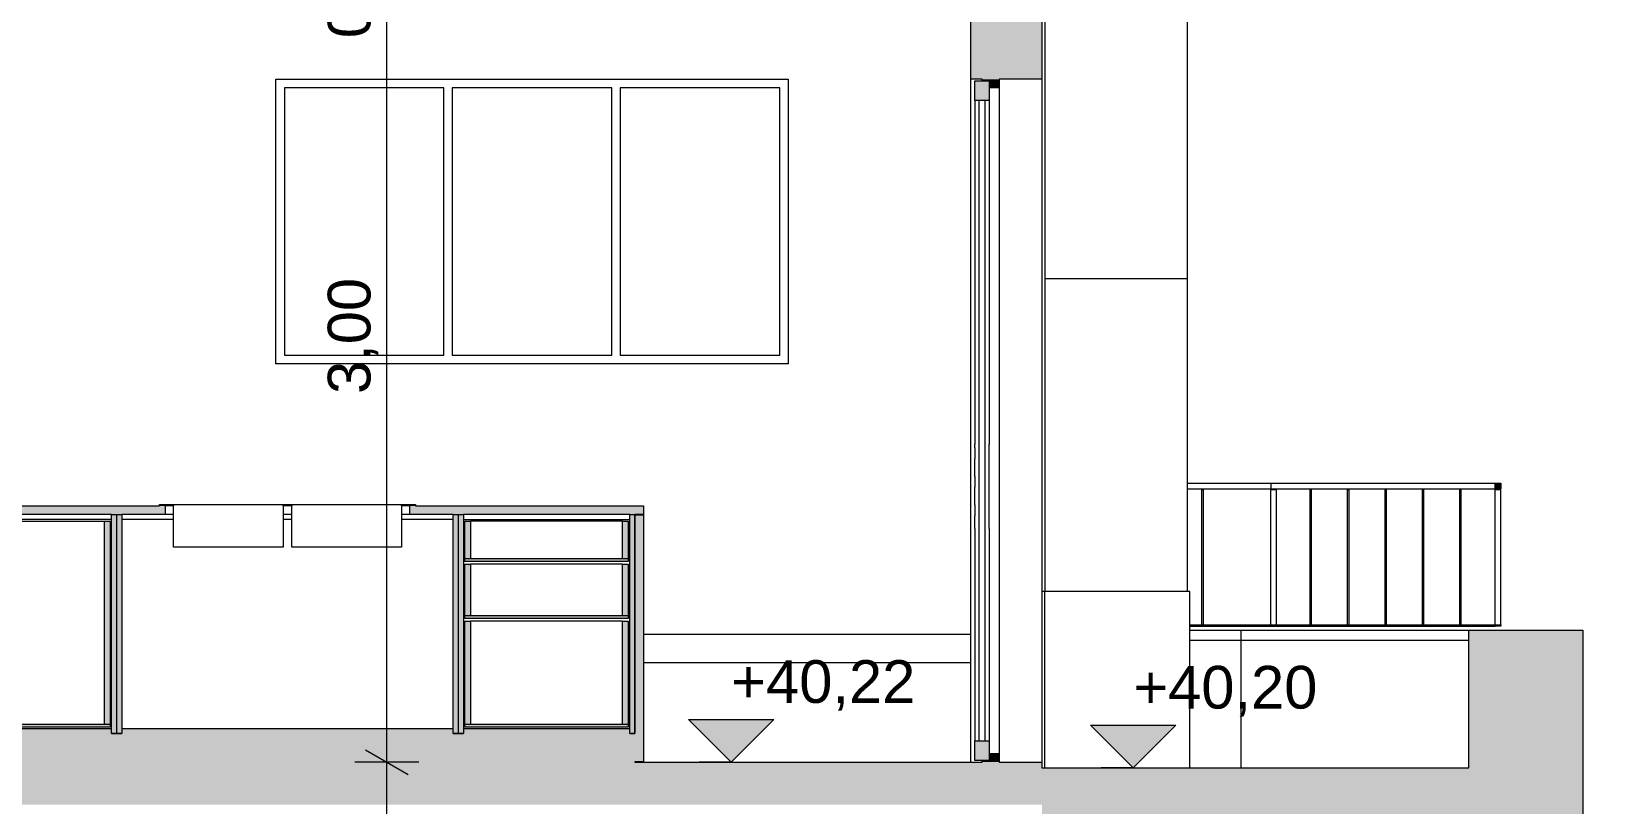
# Model space of a CAD drawing. Header units: metres. Extents: x -111189 to -108577, y -72951 to -72647.
# Drawn here: x -108879.9 to -108874.4, y -72942.11 to -72939.39 of the extents above; entities that cross this region are included whole.
import ezdxf

# ---------------------------------------------------------------- set-up
doc = ezdxf.new("R2010")
doc.units = ezdxf.units.M
doc.header["$MEASUREMENT"] = 0
for name, color, linetype in [('03 - COBERTURA', 7, 'Continuous'), ('03 - LAJES', 7, 'Continuous'), ('04 - TECTO FALSO', 7, 'Continuous'), ('05 - PAREDES..35', 7, 'Continuous'), ('06 - ESCADAS _ GUARDAS', 7, 'Continuous'), ('06 - FORRA', 7, 'Continuous'), ('08 - EQUIPAMENTO FIXO', 7, 'Continuous'), ('12 - COTAS GERAIS', 7, 'Continuous')]:
    doc.layers.add(name, color=color, linetype=linetype)
doc.styles.add('ESTILO_GERADO_7', font='')
doc.styles.get('ESTILO_GERADO_7').set_extended_font_data('Helvetica')
doc.dimstyles.new('ESTILO_GERADO__5', dxfattribs={"dimtxt": 0.15, "dimasz": 0.114, "dimexe": 0.18, "dimexo": 0.0625, "dimgap": 0, "dimtad": 1, "dimzin": 0, "dimdsep": 46, "dimtxsty": 'ESTILO_GERADO_7', "dimblk": 'ARROWHEAD_2', "dimblk1": 'ARROWHEAD_2', "dimblk2": 'ARROWHEAD_2', "dimcen": 0.09, "dimse1": 1, "dimse2": 1, "dimclrd": 7, "dimclre": 7, "dimclrt": 7, "dimadec": 0, "dimazin": 0, "dimtfac": 1, "dimtdec": 4, "dimtmove": 0, "dimatfit": 3, "dimfxl": 1, "dimtolj": 1, "dimtzin": 0, "dimarcsym": 0})

# ---------------------------------------------------------------- blocks, each defined once
blk = doc.blocks.new('Corte Elem_771_1', base_point=(-109050.7279, -72941.9624))
at = {"layer": '03 - LAJES', "linetype": 'Continuous', "lineweight": 13}
blk.add_hatch(color=251, dxfattribs=at).paths.add_polyline_path([(-108876.5978, -72942.1124), (-108876.5978, -72941.9624), (-108882.0978, -72941.9624), (-108882.0978, -72942.1124)])
at = {"layer": '03 - LAJES', "color": 7, "linetype": 'Continuous', "lineweight": 20}
blk.add_line((-108877.7778, -72941.9624), (-108876.5978, -72941.9624), dxfattribs=at)
blk = doc.blocks.new('Corte Elem_791_1', base_point=(-109050.7279, -72941.9624))
at = {"layer": '05 - PAREDES..35', "linetype": 'Continuous', "lineweight": 13}
for points in [[(-108876.5978, -72939.5624), (-108876.3478, -72939.5624), (-108876.3478, -72938.9624), (-108876.5978, -72938.9624)], [(-108876.5978, -72942.1124), (-108876.3478, -72942.1124), (-108876.3478, -72941.9624), (-108876.5978, -72941.9624)]]:
    blk.add_hatch(color=251, dxfattribs=at).paths.add_polyline_path(points)
at = {"layer": '05 - PAREDES..35', "color": 7, "linetype": 'Continuous', "lineweight": 20}
for p, q in [((-108876.5978, -72939.5624), (-108876.5978, -72938.9624)), ((-108876.3478, -72939.0624), (-108876.3478, -72939.5624)), ((-108876.3478, -72941.9624), (-108876.3478, -72941.9824))]:
    blk.add_line(p, q, dxfattribs=at)
blk = doc.blocks.new('Corte Elem_816_1', base_point=(-109050.7279, -72941.9624))
at = {"color": 7, "linetype": 'Continuous', "lineweight": 13}
for p, q in [((-108877.7478, -72941.0924), (-108877.7478, -72941.0934)), ((-108877.7478, -72941.9614), (-108877.7478, -72941.9624))]:
    blk.add_line(p, q, dxfattribs=at)
blk = doc.blocks.new('Corte Elem_817_1', base_point=(-109050.7279, -72941.9624))
at = {"layer": '08 - EQUIPAMENTO FIXO', "linetype": 'Continuous', "lineweight": 13}
for points in [[(-108879.5978, -72941.0924), (-108879.5978, -72941.0624), (-108880.1978, -72941.0624), (-108880.1978, -72941.0924)], [(-108880.1678, -72941.9614), (-108880.1678, -72941.0934), (-108880.1978, -72941.0934), (-108880.1978, -72941.9614)], [(-108880.1678, -72941.8624), (-108880.1498, -72941.8624), (-108880.1498, -72941.0924), (-108880.1678, -72941.0924)], [(-108880.1248, -72941.8294), (-108880.1248, -72941.1154), (-108880.1448, -72941.1154), (-108880.1448, -72941.8294)], [(-108879.6208, -72941.8294), (-108879.6208, -72941.1154), (-108879.6408, -72941.1154), (-108879.6408, -72941.8294)], [(-108879.5978, -72941.8624), (-108879.5978, -72941.0924), (-108879.6158, -72941.0924), (-108879.6158, -72941.8624)], [(-108879.6158, -72941.8624), (-108879.6158, -72941.8444), (-108880.1498, -72941.8444), (-108880.1498, -72941.8624)], [(-108879.6208, -72941.8394), (-108879.6208, -72941.8294), (-108880.1448, -72941.8294), (-108880.1448, -72941.8394)], [(-108879.5978, -72941.9624), (-108879.5978, -72941.8624), (-108880.1678, -72941.8624), (-108880.1678, -72941.9624)]]:
    blk.add_hatch(color=251, dxfattribs=at).paths.add_polyline_path(points)
at = {"layer": '08 - EQUIPAMENTO FIXO', "color": 7, "linetype": 'Continuous', "lineweight": 20}
for p, q in [((-108880.1978, -72941.0924), (-108880.1978, -72941.0624)), ((-108880.1978, -72941.0624), (-108879.5978, -72941.0624)), ((-108880.1678, -72941.0924), (-108880.1978, -72941.0924)), ((-108880.1978, -72941.0934), (-108880.1678, -72941.0934)), ((-108880.1978, -72941.9614), (-108880.1978, -72941.0934)), ((-108880.1678, -72941.0934), (-108880.1678, -72941.0924)), ((-108880.1678, -72941.0924), (-108880.1498, -72941.0924)), ((-108880.1678, -72941.0934), (-108880.1678, -72941.8624)), ((-108880.1678, -72941.8624), (-108880.1678, -72941.0934)), ((-108879.6158, -72941.0924), (-108880.1498, -72941.0924)), ((-108880.1498, -72941.0924), (-108880.1498, -72941.8444)), ((-108880.1448, -72941.1154), (-108880.1248, -72941.1154)), ((-108880.1448, -72941.8294), (-108880.1448, -72941.1154)), ((-108880.1248, -72941.1154), (-108880.1248, -72941.8294)), ((-108879.6408, -72941.1154), (-108879.6208, -72941.1154)), ((-108879.6408, -72941.8294), (-108879.6408, -72941.1154)), ((-108879.6208, -72941.1154), (-108879.6208, -72941.8294)), ((-108879.6158, -72941.8444), (-108879.6158, -72941.0924)), ((-108879.6158, -72941.0924), (-108879.5978, -72941.0924)), ((-108880.1498, -72941.8444), (-108879.6158, -72941.8444)), ((-108880.1498, -72941.8444), (-108880.1498, -72941.8624)), ((-108880.1448, -72941.8294), (-108880.1248, -72941.8294)), ((-108880.1448, -72941.8394), (-108880.1448, -72941.8294)), ((-108879.6208, -72941.8394), (-108880.1448, -72941.8394)), ((-108880.1248, -72941.8294), (-108879.6408, -72941.8294)), ((-108879.6408, -72941.8294), (-108879.6208, -72941.8294)), ((-108879.6208, -72941.8294), (-108879.6208, -72941.8394)), ((-108879.6158, -72941.8624), (-108879.6158, -72941.8444)), ((-108880.1678, -72941.8624), (-108880.1498, -72941.8624)), ((-108880.1498, -72941.8624), (-108880.1678, -72941.8624)), ((-108879.6158, -72941.8624), (-108879.5978, -72941.8624)), ((-108879.5978, -72941.8624), (-108879.6158, -72941.8624)), ((-108880.1678, -72941.9614), (-108880.1978, -72941.9614)), ((-108880.1678, -72941.9624), (-108880.1678, -72941.9614))]:
    blk.add_line(p, q, dxfattribs=at)
at = {"layer": '08 - EQUIPAMENTO FIXO', "color": 7, "linetype": 'Continuous', "lineweight": 13}
for p, q in [((-108879.6158, -72941.1104), (-108880.1498, -72941.1104)), ((-108880.1248, -72941.1154), (-108879.6408, -72941.1154))]:
    blk.add_line(p, q, dxfattribs=at)
blk = doc.blocks.new('Corte Elem_818_1', base_point=(-109050.7279, -72941.9624))
at = {"layer": '08 - EQUIPAMENTO FIXO', "linetype": 'Continuous', "lineweight": 13}
for points in [[(-108878.3978, -72941.0924), (-108877.7478, -72941.0924), (-108877.7478, -72941.0624), (-108878.3978, -72941.0624)], [(-108878.3978, -72941.8624), (-108878.3798, -72941.8624), (-108878.3798, -72941.0924), (-108878.3978, -72941.0924)], [(-108878.3748, -72941.2474), (-108878.3548, -72941.2474), (-108878.3548, -72941.1154), (-108878.3748, -72941.1154)], [(-108877.8208, -72941.2474), (-108877.8008, -72941.2474), (-108877.8008, -72941.1154), (-108877.8208, -72941.1154)], [(-108877.7778, -72941.8624), (-108877.7778, -72941.0924), (-108877.7958, -72941.0924), (-108877.7958, -72941.8624)], [(-108877.7778, -72941.9614), (-108877.7478, -72941.9614), (-108877.7478, -72941.0934), (-108877.7778, -72941.0934)], [(-108878.3748, -72941.2574), (-108877.8008, -72941.2574), (-108877.8008, -72941.2474), (-108878.3748, -72941.2474)], [(-108878.3748, -72941.4474), (-108878.3548, -72941.4474), (-108878.3548, -72941.2674), (-108878.3748, -72941.2674)], [(-108877.8208, -72941.4474), (-108877.8008, -72941.4474), (-108877.8008, -72941.2674), (-108877.8208, -72941.2674)], [(-108878.3748, -72941.4574), (-108877.8008, -72941.4574), (-108877.8008, -72941.4474), (-108878.3748, -72941.4474)], [(-108878.3748, -72941.8294), (-108878.3548, -72941.8294), (-108878.3548, -72941.4674), (-108878.3748, -72941.4674)], [(-108877.8208, -72941.8294), (-108877.8008, -72941.8294), (-108877.8008, -72941.4674), (-108877.8208, -72941.4674)], [(-108878.3798, -72941.8624), (-108877.7958, -72941.8624), (-108877.7958, -72941.8444), (-108878.3798, -72941.8444)], [(-108878.3748, -72941.8394), (-108877.8008, -72941.8394), (-108877.8008, -72941.8294), (-108878.3748, -72941.8294)], [(-108878.3978, -72941.9624), (-108877.7778, -72941.9624), (-108877.7778, -72941.8624), (-108878.3978, -72941.8624)]]:
    blk.add_hatch(color=251, dxfattribs=at).paths.add_polyline_path(points)
at = {"layer": '08 - EQUIPAMENTO FIXO', "color": 7, "linetype": 'Continuous', "lineweight": 20}
for p, q in [((-108878.3978, -72941.0624), (-108877.7478, -72941.0624)), ((-108877.7478, -72941.0624), (-108877.7478, -72941.0924)), ((-108878.3978, -72941.0924), (-108878.3798, -72941.0924)), ((-108878.3798, -72941.0924), (-108878.3798, -72941.8444)), ((-108877.7958, -72941.0924), (-108878.3798, -72941.0924)), ((-108878.3748, -72941.1154), (-108878.3548, -72941.1154)), ((-108878.3748, -72941.2474), (-108878.3748, -72941.1154)), ((-108878.3548, -72941.1154), (-108878.3548, -72941.2474)), ((-108877.8208, -72941.1154), (-108877.8008, -72941.1154)), ((-108877.8208, -72941.2474), (-108877.8208, -72941.1154)), ((-108877.8008, -72941.1154), (-108877.8008, -72941.2474)), ((-108877.7958, -72941.8444), (-108877.7958, -72941.0924)), ((-108877.7958, -72941.0924), (-108877.7778, -72941.0924)), ((-108877.7778, -72941.0924), (-108877.7778, -72941.0934)), ((-108877.7478, -72941.0924), (-108877.7778, -72941.0924)), ((-108877.7778, -72941.8624), (-108877.7778, -72941.0934)), ((-108877.7778, -72941.0934), (-108877.7778, -72941.8624)), ((-108877.7778, -72941.0934), (-108877.7478, -72941.0934)), ((-108877.7478, -72941.0934), (-108877.7478, -72941.9614)), ((-108878.3748, -72941.2474), (-108878.3548, -72941.2474)), ((-108878.3748, -72941.2574), (-108878.3748, -72941.2474)), ((-108878.3548, -72941.2474), (-108877.8208, -72941.2474)), ((-108877.8208, -72941.2474), (-108877.8008, -72941.2474)), ((-108877.8008, -72941.2474), (-108877.8008, -72941.2574)), ((-108877.8008, -72941.2574), (-108878.3748, -72941.2574)), ((-108878.3748, -72941.2674), (-108878.3548, -72941.2674)), ((-108878.3748, -72941.4474), (-108878.3748, -72941.2674)), ((-108878.3548, -72941.2674), (-108878.3548, -72941.4474)), ((-108877.8208, -72941.2674), (-108877.8008, -72941.2674)), ((-108877.8208, -72941.4474), (-108877.8208, -72941.2674)), ((-108877.8008, -72941.2674), (-108877.8008, -72941.4474)), ((-108878.3748, -72941.4474), (-108878.3548, -72941.4474)), ((-108878.3748, -72941.4574), (-108878.3748, -72941.4474)), ((-108877.8008, -72941.4574), (-108878.3748, -72941.4574)), ((-108878.3748, -72941.4674), (-108878.3548, -72941.4674)), ((-108878.3748, -72941.8294), (-108878.3748, -72941.4674)), ((-108878.3548, -72941.4474), (-108877.8208, -72941.4474)), ((-108878.3548, -72941.4674), (-108878.3548, -72941.8294)), ((-108877.8208, -72941.4474), (-108877.8008, -72941.4474)), ((-108877.8208, -72941.4674), (-108877.8008, -72941.4674)), ((-108877.8208, -72941.8294), (-108877.8208, -72941.4674)), ((-108877.8008, -72941.4474), (-108877.8008, -72941.4574)), ((-108877.8008, -72941.4674), (-108877.8008, -72941.8294)), ((-108878.3798, -72941.8444), (-108877.7958, -72941.8444)), ((-108878.3798, -72941.8444), (-108878.3798, -72941.8624)), ((-108878.3748, -72941.8294), (-108878.3548, -72941.8294)), ((-108878.3748, -72941.8394), (-108878.3748, -72941.8294)), ((-108877.8008, -72941.8394), (-108878.3748, -72941.8394)), ((-108878.3548, -72941.8294), (-108877.8208, -72941.8294)), ((-108877.8208, -72941.8294), (-108877.8008, -72941.8294)), ((-108877.8008, -72941.8294), (-108877.8008, -72941.8394)), ((-108877.7958, -72941.8624), (-108877.7958, -72941.8444)), ((-108878.3978, -72941.8624), (-108878.3798, -72941.8624)), ((-108878.3798, -72941.8624), (-108878.3978, -72941.8624)), ((-108877.7958, -72941.8624), (-108877.7778, -72941.8624)), ((-108877.7778, -72941.8624), (-108877.7958, -72941.8624)), ((-108877.7778, -72941.9614), (-108877.7778, -72941.9624)), ((-108877.7478, -72941.9614), (-108877.7778, -72941.9614))]:
    blk.add_line(p, q, dxfattribs=at)
at = {"layer": '08 - EQUIPAMENTO FIXO', "color": 7, "linetype": 'Continuous', "lineweight": 13}
for p, q in [((-108878.3798, -72941.1104), (-108877.7958, -72941.1104)), ((-108877.8208, -72941.1154), (-108878.3548, -72941.1154)), ((-108877.8208, -72941.2674), (-108878.3548, -72941.2674)), ((-108877.8208, -72941.4674), (-108878.3548, -72941.4674))]:
    blk.add_line(p, q, dxfattribs=at)
blk = doc.blocks.new('Corte Elem_819_1', base_point=(-109050.7279, -72941.9624))
at = {"layer": '08 - EQUIPAMENTO FIXO', "color": 251, "linetype": 'Continuous', "lineweight": 13}
for p, q in [((-108877.7478, -72941.5124), (-108876.5978, -72941.5124)), ((-108877.7478, -72941.6124), (-108876.5978, -72941.6124))]:
    blk.add_line(p, q, dxfattribs=at)
blk = doc.blocks.new('Corte Elem_858_1', base_point=(-109050.7279, -72941.9624))
at = {"layer": '05 - PAREDES..35', "linetype": 'Continuous', "lineweight": 13}
for points in [[(-108876.5328, -72939.6374), (-108876.5328, -72939.5674), (-108876.5828, -72939.5674), (-108876.5828, -72939.6374)], [(-108876.5578, -72939.5674), (-108876.5328, -72939.5674), (-108876.5328, -72939.5924), (-108876.4978, -72939.5924), (-108876.4978, -72939.5624), (-108876.5578, -72939.5624)], [(-108876.5328, -72941.8874), (-108876.5828, -72941.8874), (-108876.5828, -72941.9574), (-108876.5328, -72941.9574)], [(-108876.5328, -72941.9324), (-108876.5328, -72941.9574), (-108876.5578, -72941.9574), (-108876.5578, -72941.9624), (-108876.4978, -72941.9624), (-108876.4978, -72941.9324)]]:
    blk.add_hatch(color=251, dxfattribs=at).paths.add_polyline_path(points)
at = {"layer": '05 - PAREDES..35', "color": 251, "linetype": 'Continuous', "lineweight": 13}
for p, q in [((-108876.5978, -72941.9624), (-108876.5978, -72939.5624)), ((-108876.4978, -72939.5924), (-108876.4978, -72941.9324)), ((-108876.3478, -72939.5624), (-108876.3478, -72941.9624))]:
    blk.add_line(p, q, dxfattribs=at)
at = {"layer": '05 - PAREDES..35', "color": 7, "linetype": 'Continuous', "lineweight": 20}
for p, q in [((-108876.5578, -72939.5624), (-108876.5978, -72939.5624)), ((-108876.5828, -72939.5674), (-108876.5578, -72939.5674)), ((-108876.5828, -72939.6374), (-108876.5828, -72939.5674)), ((-108876.5578, -72939.5674), (-108876.5578, -72939.5624)), ((-108876.5578, -72939.5674), (-108876.5328, -72939.5674)), ((-108876.5328, -72939.5674), (-108876.5328, -72939.5924)), ((-108876.5328, -72939.5924), (-108876.5328, -72939.6374)), ((-108876.4978, -72939.5924), (-108876.5328, -72939.5924)), ((-108876.4978, -72939.5624), (-108876.4978, -72939.5924)), ((-108876.3478, -72939.5624), (-108876.4978, -72939.5624)), ((-108876.5328, -72939.6374), (-108876.5828, -72939.6374)), ((-108876.5678, -72941.8874), (-108876.5678, -72939.6374)), ((-108876.5478, -72939.6374), (-108876.5478, -72941.8874)), ((-108876.5828, -72941.8874), (-108876.5328, -72941.8874)), ((-108876.5828, -72941.9574), (-108876.5828, -72941.8874)), ((-108876.5328, -72941.8874), (-108876.5328, -72941.9324)), ((-108876.5978, -72941.9624), (-108876.5578, -72941.9624)), ((-108876.5578, -72941.9574), (-108876.5828, -72941.9574)), ((-108876.5328, -72941.9574), (-108876.5578, -72941.9574)), ((-108876.5578, -72941.9624), (-108876.5578, -72941.9574)), ((-108876.5328, -72941.9324), (-108876.5328, -72941.9574)), ((-108876.5328, -72941.9324), (-108876.4978, -72941.9324)), ((-108876.4978, -72941.9324), (-108876.4978, -72941.9624)), ((-108876.4978, -72941.9624), (-108876.3478, -72941.9624))]:
    blk.add_line(p, q, dxfattribs=at)
at = {"layer": '05 - PAREDES..35', "color": 7, "linetype": 'Continuous', "lineweight": 13}
for p, q in [((-108876.5828, -72939.6374), (-108876.5828, -72940.3835)), ((-108876.5328, -72939.6374), (-108876.5328, -72940.3835)), ((-108876.5828, -72940.3835), (-108876.5828, -72940.4281)), ((-108876.5328, -72940.3835), (-108876.5328, -72940.6783)), ((-108876.5828, -72940.4281), (-108876.5828, -72940.4665)), ((-108876.5828, -72940.4665), (-108876.5828, -72940.528)), ((-108876.5828, -72940.528), (-108876.5828, -72940.5664)), ((-108876.5828, -72940.5664), (-108876.5828, -72940.6279)), ((-108876.5828, -72940.6279), (-108876.5828, -72940.6664)), ((-108876.5828, -72940.6664), (-108876.5828, -72940.6783)), ((-108876.5828, -72940.6783), (-108876.5828, -72940.8465)), ((-108876.5328, -72940.6783), (-108876.5328, -72940.8465)), ((-108876.5828, -72940.8585), (-108876.5828, -72940.8465)), ((-108876.5828, -72940.8585), (-108876.5828, -72940.8969)), ((-108876.5328, -72941.1413), (-108876.5328, -72940.8465)), ((-108876.5828, -72940.9584), (-108876.5828, -72940.8969)), ((-108876.5828, -72940.9584), (-108876.5828, -72940.9968)), ((-108876.5828, -72941.0583), (-108876.5828, -72940.9968)), ((-108876.5828, -72941.0583), (-108876.5828, -72941.0967)), ((-108876.5828, -72941.1413), (-108876.5828, -72941.0967)), ((-108876.5828, -72941.1413), (-108876.5828, -72941.8874)), ((-108876.5328, -72941.1413), (-108876.5328, -72941.8874))]:
    blk.add_line(p, q, dxfattribs=at)
blk = doc.blocks.new('Corte Elem_859_1', base_point=(-109050.7279, -72941.9624))
at = {"layer": '05 - PAREDES..35', "color": 251, "linetype": 'Continuous', "lineweight": 13}
for p, q in [((-108879.0389, -72940.5624), (-108879.0389, -72939.5624)), ((-108879.0389, -72939.5624), (-108877.2389, -72939.5624)), ((-108879.0089, -72939.5924), (-108879.0089, -72940.5324)), ((-108878.4489, -72939.5924), (-108879.0089, -72939.5924)), ((-108878.4489, -72940.5324), (-108878.4489, -72939.5924)), ((-108878.4189, -72939.5924), (-108878.4189, -72940.5324)), ((-108877.8589, -72939.5924), (-108878.4189, -72939.5924)), ((-108877.8589, -72940.5324), (-108877.8589, -72939.5924)), ((-108877.8289, -72939.5924), (-108877.8289, -72940.5324)), ((-108877.2689, -72939.5924), (-108877.8289, -72939.5924)), ((-108877.2689, -72940.5324), (-108877.2689, -72939.5924)), ((-108877.2389, -72939.5624), (-108877.2389, -72940.5624)), ((-108879.0089, -72940.5324), (-108878.4489, -72940.5324)), ((-108878.4189, -72940.5324), (-108877.8589, -72940.5324)), ((-108877.8289, -72940.5324), (-108877.2689, -72940.5324)), ((-108877.2389, -72940.5624), (-108879.0389, -72940.5624))]:
    blk.add_line(p, q, dxfattribs=at)
blk = doc.blocks.new('Corte Elem_867_1', base_point=(-109050.7279, -72941.9624))
at = {"layer": '08 - EQUIPAMENTO FIXO', "linetype": 'Continuous', "lineweight": 13}
for points in [[(-108879.5978, -72941.0924), (-108879.4278, -72941.0924), (-108879.4278, -72941.0624), (-108879.5978, -72941.0624)], [(-108879.4478, -72941.0624), (-108879.3978, -72941.0624), (-108879.3978, -72941.0574), (-108879.4478, -72941.0574)], [(-108879.0128, -72941.0624), (-108878.9828, -72941.0624), (-108878.9828, -72941.0574), (-108879.0128, -72941.0574)], [(-108878.5478, -72941.0624), (-108878.5478, -72941.0574), (-108878.5978, -72941.0574), (-108878.5978, -72941.0624)], [(-108878.3978, -72941.0924), (-108878.3978, -72941.0624), (-108878.5678, -72941.0624), (-108878.5678, -72941.0924)], [(-108879.5978, -72941.8624), (-108879.5798, -72941.8624), (-108879.5798, -72941.0924), (-108879.5978, -72941.0924)], [(-108878.3978, -72941.8624), (-108878.3978, -72941.0924), (-108878.4158, -72941.0924), (-108878.4158, -72941.8624)], [(-108878.4158, -72941.8624), (-108878.4158, -72941.8444), (-108879.5798, -72941.8444), (-108879.5798, -72941.8624)], [(-108878.3978, -72941.9624), (-108878.3978, -72941.8624), (-108879.5978, -72941.8624), (-108879.5978, -72941.9624)]]:
    blk.add_hatch(color=251, dxfattribs=at).paths.add_polyline_path(points)
at = {"layer": '08 - EQUIPAMENTO FIXO', "color": 7, "linetype": 'Continuous', "lineweight": 20}
for p, q in [((-108879.5978, -72941.0624), (-108879.4478, -72941.0624)), ((-108879.4478, -72941.0624), (-108879.4478, -72941.0574)), ((-108879.4478, -72941.0574), (-108879.3978, -72941.0574)), ((-108879.3978, -72941.0624), (-108879.4278, -72941.0624)), ((-108879.4278, -72941.0624), (-108879.4278, -72941.0924)), ((-108879.3978, -72941.0574), (-108879.3978, -72941.0624)), ((-108879.3978, -72941.2074), (-108879.3978, -72941.0624)), ((-108879.0128, -72941.0624), (-108879.0128, -72941.0574)), ((-108879.0128, -72941.0574), (-108878.9828, -72941.0574)), ((-108879.0128, -72941.0624), (-108879.0128, -72941.2074)), ((-108878.9828, -72941.0624), (-108879.0128, -72941.0624)), ((-108878.9828, -72941.0574), (-108878.9828, -72941.0624)), ((-108878.9828, -72941.2074), (-108878.9828, -72941.0624)), ((-108878.5978, -72941.0624), (-108878.5978, -72941.0574)), ((-108878.5978, -72941.0574), (-108878.5478, -72941.0574)), ((-108878.5978, -72941.0624), (-108878.5978, -72941.2074)), ((-108878.5678, -72941.0624), (-108878.5978, -72941.0624)), ((-108878.5678, -72941.0924), (-108878.5678, -72941.0624)), ((-108878.5478, -72941.0574), (-108878.5478, -72941.0624)), ((-108878.5478, -72941.0624), (-108878.3978, -72941.0624)), ((-108879.5978, -72941.8624), (-108879.5978, -72941.0924)), ((-108879.5978, -72941.0924), (-108879.5798, -72941.0924)), ((-108879.4278, -72941.0924), (-108879.5798, -72941.0924)), ((-108879.5798, -72941.0924), (-108879.5798, -72941.8444)), ((-108878.4158, -72941.0924), (-108878.5678, -72941.0924)), ((-108878.4158, -72941.8444), (-108878.4158, -72941.0924)), ((-108878.4158, -72941.0924), (-108878.3978, -72941.0924)), ((-108878.3978, -72941.0924), (-108878.3978, -72941.8624)), ((-108879.0128, -72941.2074), (-108879.3978, -72941.2074)), ((-108878.5978, -72941.2074), (-108878.9828, -72941.2074)), ((-108879.5798, -72941.8444), (-108878.4158, -72941.8444)), ((-108879.5798, -72941.8444), (-108879.5798, -72941.8624)), ((-108878.4158, -72941.8624), (-108878.4158, -72941.8444)), ((-108879.5978, -72941.8624), (-108879.5798, -72941.8624)), ((-108879.5798, -72941.8624), (-108879.5978, -72941.8624)), ((-108878.4158, -72941.8624), (-108878.3978, -72941.8624)), ((-108878.3978, -72941.8624), (-108878.4158, -72941.8624))]:
    blk.add_line(p, q, dxfattribs=at)
at = {"layer": '08 - EQUIPAMENTO FIXO', "color": 7, "linetype": 'Continuous', "lineweight": 13}
for p, q in [((-108879.3978, -72941.0574), (-108879.3975, -72941.0574)), ((-108879.3975, -72941.0574), (-108879.3966, -72941.0574)), ((-108879.3966, -72941.0574), (-108879.3951, -72941.0574)), ((-108879.3951, -72941.0574), (-108879.3931, -72941.0574)), ((-108879.3931, -72941.0574), (-108879.3907, -72941.0574)), ((-108879.3907, -72941.0574), (-108879.3878, -72941.0574)), ((-108879.3878, -72941.0574), (-108879.3847, -72941.0574)), ((-108879.3847, -72941.0574), (-108879.3813, -72941.0574)), ((-108879.3813, -72941.0574), (-108879.3778, -72941.0574)), ((-108879.3778, -72941.0574), (-108879.0328, -72941.0574)), ((-108879.0328, -72941.0574), (-108879.0294, -72941.0574)), ((-108879.0294, -72941.0574), (-108879.026, -72941.0574)), ((-108879.026, -72941.0574), (-108879.0228, -72941.0574)), ((-108879.0228, -72941.0574), (-108879.02, -72941.0574)), ((-108879.02, -72941.0574), (-108879.0175, -72941.0574)), ((-108879.0175, -72941.0574), (-108879.0155, -72941.0574)), ((-108879.0155, -72941.0574), (-108879.014, -72941.0574)), ((-108879.014, -72941.0574), (-108879.0131, -72941.0574)), ((-108879.0131, -72941.0574), (-108879.0128, -72941.0574)), ((-108878.9828, -72941.0574), (-108878.9825, -72941.0574)), ((-108878.9825, -72941.0574), (-108878.9816, -72941.0574)), ((-108878.9816, -72941.0574), (-108878.9801, -72941.0574)), ((-108878.9801, -72941.0574), (-108878.9781, -72941.0574)), ((-108878.9781, -72941.0574), (-108878.9757, -72941.0574)), ((-108878.9757, -72941.0574), (-108878.9728, -72941.0574)), ((-108878.9728, -72941.0574), (-108878.9697, -72941.0574)), ((-108878.9697, -72941.0574), (-108878.9663, -72941.0574)), ((-108878.9663, -72941.0574), (-108878.9628, -72941.0574)), ((-108878.9628, -72941.0574), (-108878.6178, -72941.0574)), ((-108878.6178, -72941.0574), (-108878.6144, -72941.0574)), ((-108878.6144, -72941.0574), (-108878.611, -72941.0574)), ((-108878.611, -72941.0574), (-108878.6078, -72941.0574)), ((-108878.6078, -72941.0574), (-108878.605, -72941.0574)), ((-108878.605, -72941.0574), (-108878.6025, -72941.0574)), ((-108878.6025, -72941.0574), (-108878.6005, -72941.0574)), ((-108878.6005, -72941.0574), (-108878.599, -72941.0574)), ((-108878.599, -72941.0574), (-108878.5981, -72941.0574)), ((-108878.5981, -72941.0574), (-108878.5978, -72941.0574)), ((-108879.3978, -72941.1104), (-108879.5798, -72941.1104)), ((-108879.3978, -72941.0924), (-108879.4278, -72941.0924)), ((-108878.9828, -72941.0924), (-108879.0128, -72941.0924)), ((-108878.9828, -72941.1104), (-108879.0128, -72941.1104)), ((-108878.5678, -72941.0924), (-108878.5978, -72941.0924)), ((-108878.4158, -72941.1104), (-108878.5978, -72941.1104))]:
    blk.add_line(p, q, dxfattribs=at)
blk = doc.blocks.new('Corte Elem_871_1', base_point=(-109050.7279, -72941.9624))
at = {"layer": '03 - LAJES', "linetype": 'Continuous', "lineweight": 13}
blk.add_hatch(color=251, dxfattribs=at).paths.add_polyline_path([(-108874.4478, -72942.3825), (-108874.4478, -72941.5343), (-108874.8478, -72941.5343), (-108874.8478, -72942.3825)])
at = {"layer": '03 - LAJES', "color": 251, "linetype": 'Continuous', "lineweight": 13}
for p, q in [((-108875.6478, -72941.9824), (-108875.6478, -72941.5343)), ((-108875.6478, -72942.3825), (-108875.6478, -72942.3324)), ((-108876.3478, -72942.3825), (-108875.6478, -72942.3825)), ((-108875.6478, -72942.3825), (-108874.8478, -72942.3825))]:
    blk.add_line(p, q, dxfattribs=at)
at = {"layer": '03 - LAJES', "color": 7, "linetype": 'Continuous', "lineweight": 20}
for p, q in [((-108874.8478, -72941.9824), (-108874.8478, -72941.5343)), ((-108874.4478, -72941.5343), (-108874.4478, -72942.3825)), ((-108874.8478, -72942.3825), (-108874.8478, -72942.3324)), ((-108874.4478, -72942.3825), (-108874.8478, -72942.3825))]:
    blk.add_line(p, q, dxfattribs=at)
blk = doc.blocks.new('Corte Elem_872_1', base_point=(-109050.7279, -72941.9624))
at = {"layer": '06 - FORRA', "color": 251, "linetype": 'Continuous', "lineweight": 13}
for p, q in [((-108876.3378, -72941.3624), (-108876.3478, -72941.3624)), ((-108876.3378, -72941.9824), (-108876.3378, -72941.3624))]:
    blk.add_line(p, q, dxfattribs=at)
blk = doc.blocks.new('Corte Elem_873_1', base_point=(-109050.7279, -72941.9624))
at = {"layer": '03 - COBERTURA', "color": 251, "linetype": 'Continuous', "lineweight": 13}
for p, q in [((-108876.3378, -72939.2624), (-108876.3378, -72939.2662)), ((-108876.3378, -72939.2662), (-108876.3378, -72939.2776)), ((-108875.8378, -72939.2624), (-108875.8378, -72939.2662)), ((-108875.8378, -72939.2662), (-108875.8378, -72939.2776)), ((-108876.3378, -72939.2776), (-108876.3378, -72939.2965)), ((-108876.3378, -72939.2965), (-108876.3378, -72939.3227)), ((-108876.3378, -72939.3227), (-108876.3378, -72939.3561)), ((-108875.8378, -72939.2776), (-108875.8378, -72939.2965)), ((-108875.8378, -72939.2965), (-108875.8378, -72939.3227)), ((-108875.8378, -72939.3227), (-108875.8378, -72939.3561)), ((-108876.3378, -72939.3561), (-108876.3378, -72939.3964)), ((-108875.8378, -72939.3561), (-108875.8378, -72939.3964)), ((-108876.3378, -72939.3964), (-108876.3378, -72939.4433)), ((-108875.8378, -72939.3964), (-108875.8378, -72939.4433)), ((-108876.3378, -72939.4433), (-108876.3378, -72939.4964)), ((-108875.8378, -72939.4433), (-108875.8378, -72939.4964)), ((-108876.3378, -72939.4964), (-108876.3378, -72939.5553)), ((-108875.8378, -72939.4964), (-108875.8378, -72939.5553)), ((-108876.3378, -72939.5553), (-108876.3378, -72939.6196)), ((-108875.8378, -72939.5553), (-108875.8378, -72939.6196)), ((-108876.3378, -72939.6196), (-108876.3378, -72939.6888)), ((-108875.8378, -72939.6196), (-108875.8378, -72939.6888)), ((-108876.3378, -72939.6888), (-108876.3378, -72939.7624)), ((-108875.8378, -72939.6888), (-108875.8378, -72939.7624)), ((-108876.3378, -72939.7624), (-108876.3378, -72939.8398)), ((-108875.8378, -72939.7624), (-108875.8378, -72939.8398)), ((-108876.3378, -72939.8398), (-108876.3378, -72939.9204)), ((-108875.8378, -72939.8398), (-108875.8378, -72939.9204)), ((-108876.3378, -72939.9204), (-108876.3378, -72940.0036)), ((-108875.8378, -72939.9204), (-108875.8378, -72940.0036)), ((-108876.3378, -72940.0036), (-108876.3378, -72940.0888)), ((-108875.8378, -72940.0036), (-108875.8378, -72940.0888)), ((-108876.3378, -72940.0888), (-108876.3378, -72940.1753)), ((-108875.8378, -72940.0888), (-108875.8378, -72940.1753)), ((-108876.3378, -72940.1753), (-108876.3378, -72940.2624)), ((-108875.8378, -72940.1753), (-108875.8378, -72940.2624)), ((-108876.3378, -72940.2624), (-108876.3378, -72941.3624)), ((-108876.3378, -72940.2624), (-108875.8378, -72940.2624)), ((-108875.8378, -72940.2624), (-108875.8378, -72941.3624))]:
    blk.add_line(p, q, dxfattribs=at)
blk = doc.blocks.new('Corte Elem_875_1', base_point=(-109050.7279, -72941.9624))
at = {"layer": '06 - FORRA', "color": 251, "linetype": 'Continuous', "lineweight": 13}
for p, q in [((-108875.8278, -72941.3624), (-108876.3378, -72941.3624)), ((-108875.8278, -72941.9824), (-108875.8278, -72941.3624))]:
    blk.add_line(p, q, dxfattribs=at)
blk = doc.blocks.new('Corte Elem_912_1', base_point=(-109050.7279, -72941.9624))
at = {"layer": '04 - TECTO FALSO', "linetype": 'Continuous', "lineweight": 13}
blk.add_hatch(color=251, dxfattribs=at).paths.add_polyline_path([(-108874.4478, -72941.5343), (-108874.4478, -72941.4993), (-108874.8478, -72941.4993), (-108874.8478, -72941.5343)])
at = {"layer": '04 - TECTO FALSO', "color": 251, "linetype": 'Continuous', "lineweight": 13}
for p, q in [((-108875.8278, -72941.4993), (-108875.6478, -72941.4993)), ((-108875.6478, -72941.4993), (-108874.8478, -72941.4993)), ((-108875.6478, -72941.5343), (-108875.6478, -72941.4993)), ((-108875.8278, -72941.5343), (-108875.6478, -72941.5343)), ((-108875.6478, -72941.5343), (-108874.8478, -72941.5343))]:
    blk.add_line(p, q, dxfattribs=at)
at = {"layer": '04 - TECTO FALSO', "color": 7, "linetype": 'Continuous', "lineweight": 20}
for p, q in [((-108874.8478, -72941.4993), (-108874.4478, -72941.4993)), ((-108874.8478, -72941.5343), (-108874.8478, -72941.4993)), ((-108874.4478, -72941.4993), (-108874.4478, -72941.5343))]:
    blk.add_line(p, q, dxfattribs=at)
blk = doc.blocks.new('Corte Elem_957_1', base_point=(-109050.7279, -72941.9624))
at = {"layer": '03 - LAJES', "linetype": 'Continuous', "lineweight": 13}
blk.add_hatch(color=251, dxfattribs=at).paths.add_polyline_path([(-108874.8478, -72941.9824), (-108876.3478, -72941.9824), (-108876.3478, -72942.3324), (-108874.8478, -72942.3324)])
at = {"layer": '03 - LAJES', "color": 7, "linetype": 'Continuous', "lineweight": 20}
for p, q in [((-108876.3478, -72941.9824), (-108874.8478, -72941.9824)), ((-108874.8478, -72942.3324), (-108876.3478, -72942.3324))]:
    blk.add_line(p, q, dxfattribs=at)
blk = doc.blocks.new('Corte Elem_972_1', base_point=(-109050.7279, -72941.9624))
at = {"layer": '06 - ESCADAS _ GUARDAS', "color": 251, "linetype": 'Continuous', "lineweight": 13}
for p, q in [((-108875.8378, -72940.9824), (-108875.6478, -72940.9824)), ((-108875.8378, -72941.0024), (-108875.6478, -72941.0024))]:
    blk.add_line(p, q, dxfattribs=at)
blk = doc.blocks.new('Corte Elem_973_1', base_point=(-109050.7279, -72941.9624))
at = {"layer": '06 - ESCADAS _ GUARDAS', "color": 251, "linetype": 'Continuous', "lineweight": 13}
for p, q in [((-108875.8278, -72941.4799), (-108875.7855, -72941.4799)), ((-108875.8278, -72941.4849), (-108875.6478, -72941.4849)), ((-108875.7855, -72941.4799), (-108875.7805, -72941.4799)), ((-108875.7805, -72941.4799), (-108875.6478, -72941.4799))]:
    blk.add_line(p, q, dxfattribs=at)
blk = doc.blocks.new('Corte Elem_974_1', base_point=(-109050.7279, -72941.9624))
at = {"layer": '06 - ESCADAS _ GUARDAS', "color": 251, "linetype": 'Continuous', "lineweight": 13}
for p, q in [((-108875.6478, -72940.9824), (-108875.544, -72940.9824)), ((-108875.6478, -72941.0024), (-108875.544, -72941.0024))]:
    blk.add_line(p, q, dxfattribs=at)
blk = doc.blocks.new('Corte Elem_975_1', base_point=(-109050.7279, -72941.9624))
at = {"layer": '06 - ESCADAS _ GUARDAS', "color": 251, "linetype": 'Continuous', "lineweight": 13}
for p, q in [((-108875.6478, -72941.4799), (-108875.544, -72941.4799)), ((-108875.6478, -72941.4849), (-108875.544, -72941.4849))]:
    blk.add_line(p, q, dxfattribs=at)
blk = doc.blocks.new('Corte Elem_976_1', base_point=(-109050.7279, -72941.9624))
at = {"layer": '06 - ESCADAS _ GUARDAS', "color": 251, "linetype": 'Continuous', "lineweight": 13}
for p, q in [((-108875.544, -72940.9824), (-108875.544, -72941.0024)), ((-108875.544, -72940.9824), (-108874.7555, -72940.9824)), ((-108875.544, -72941.0024), (-108874.7555, -72941.0024))]:
    blk.add_line(p, q, dxfattribs=at)
blk = doc.blocks.new('Corte Elem_977_1', base_point=(-109050.7279, -72941.9624))
at = {"layer": '06 - ESCADAS _ GUARDAS', "color": 251, "linetype": 'Continuous', "lineweight": 13}
for p, q in [((-108875.544, -72941.4799), (-108875.544, -72941.4849)), ((-108875.544, -72941.4799), (-108875.4051, -72941.4799)), ((-108875.544, -72941.4849), (-108874.7555, -72941.4849)), ((-108875.4051, -72941.4799), (-108875.4001, -72941.4799)), ((-108875.4001, -72941.4799), (-108875.2737, -72941.4799)), ((-108875.2737, -72941.4799), (-108875.2687, -72941.4799)), ((-108875.2687, -72941.4799), (-108875.1423, -72941.4799)), ((-108875.1423, -72941.4799), (-108875.1373, -72941.4799)), ((-108875.1373, -72941.4799), (-108875.0108, -72941.4799)), ((-108875.0108, -72941.4799), (-108875.0058, -72941.4799)), ((-108875.0058, -72941.4799), (-108874.8794, -72941.4799)), ((-108874.8794, -72941.4799), (-108874.8744, -72941.4799)), ((-108874.8744, -72941.4799), (-108874.7555, -72941.4799))]:
    blk.add_line(p, q, dxfattribs=at)
blk = doc.blocks.new('Corte Elem_978_1', base_point=(-109050.7279, -72941.9624))
at = {"layer": '06 - ESCADAS _ GUARDAS', "linetype": 'Continuous', "lineweight": 13}
blk.add_hatch(color=251, dxfattribs=at).paths.add_polyline_path([(-108874.7555, -72940.9824), (-108874.7555, -72941.0024), (-108874.7355, -72941.0024), (-108874.7355, -72940.9824)])
at = {"layer": '06 - ESCADAS _ GUARDAS', "color": 7, "linetype": 'Continuous', "lineweight": 20}
for p, q in [((-108874.7555, -72941.0024), (-108874.7555, -72940.9824)), ((-108874.7555, -72940.9824), (-108874.7355, -72940.9824)), ((-108874.7355, -72941.0024), (-108874.7555, -72941.0024)), ((-108874.7355, -72940.9824), (-108874.7355, -72941.0024))]:
    blk.add_line(p, q, dxfattribs=at)
blk = doc.blocks.new('Corte Elem_979_1', base_point=(-109050.7279, -72941.9624))
at = {"layer": '06 - ESCADAS _ GUARDAS', "linetype": 'Continuous', "lineweight": 13}
blk.add_hatch(color=251, dxfattribs=at).paths.add_polyline_path([(-108874.7555, -72941.4799), (-108874.7555, -72941.4849), (-108874.7355, -72941.4849), (-108874.7355, -72941.4799)])
at = {"layer": '06 - ESCADAS _ GUARDAS', "color": 7, "linetype": 'Continuous', "lineweight": 20}
for p, q in [((-108874.7555, -72941.4849), (-108874.7555, -72941.4799)), ((-108874.7555, -72941.4799), (-108874.7355, -72941.4799)), ((-108874.7355, -72941.4849), (-108874.7555, -72941.4849)), ((-108874.7355, -72941.4799), (-108874.7355, -72941.4849))]:
    blk.add_line(p, q, dxfattribs=at)
blk = doc.blocks.new('Corte Elem_980_1', base_point=(-109050.7279, -72941.9624))
at = {"layer": '06 - ESCADAS _ GUARDAS', "color": 251, "linetype": 'Continuous', "lineweight": 13}
for p, q in [((-108875.7855, -72941.0049), (-108875.7805, -72941.0049)), ((-108875.7855, -72941.4799), (-108875.7855, -72941.0049)), ((-108875.7805, -72941.4799), (-108875.7805, -72941.0049)), ((-108875.7855, -72941.4824), (-108875.7855, -72941.4799)), ((-108875.7855, -72941.4824), (-108875.7805, -72941.4824)), ((-108875.7805, -72941.4824), (-108875.7805, -72941.4799))]:
    blk.add_line(p, q, dxfattribs=at)
blk = doc.blocks.new('Corte Elem_981_1', base_point=(-109050.7279, -72941.9624))
at = {"layer": '06 - ESCADAS _ GUARDAS', "color": 251, "linetype": 'Continuous', "lineweight": 13}
for p, q in [((-108875.4051, -72941.0049), (-108875.4001, -72941.0049)), ((-108875.4051, -72941.4799), (-108875.4051, -72941.0049)), ((-108875.4001, -72941.4799), (-108875.4001, -72941.0049)), ((-108875.4051, -72941.4824), (-108875.4051, -72941.4799)), ((-108875.4051, -72941.4824), (-108875.4001, -72941.4824)), ((-108875.4001, -72941.4824), (-108875.4001, -72941.4799))]:
    blk.add_line(p, q, dxfattribs=at)
blk = doc.blocks.new('Corte Elem_982_1', base_point=(-109050.7279, -72941.9624))
at = {"layer": '06 - ESCADAS _ GUARDAS', "color": 251, "linetype": 'Continuous', "lineweight": 13}
for p, q in [((-108875.2737, -72941.0049), (-108875.2687, -72941.0049)), ((-108875.2737, -72941.4799), (-108875.2737, -72941.0049)), ((-108875.2687, -72941.4799), (-108875.2687, -72941.0049)), ((-108875.2737, -72941.4824), (-108875.2737, -72941.4799)), ((-108875.2737, -72941.4824), (-108875.2687, -72941.4824)), ((-108875.2687, -72941.4824), (-108875.2687, -72941.4799))]:
    blk.add_line(p, q, dxfattribs=at)
blk = doc.blocks.new('Corte Elem_983_1', base_point=(-109050.7279, -72941.9624))
at = {"layer": '06 - ESCADAS _ GUARDAS', "color": 251, "linetype": 'Continuous', "lineweight": 13}
for p, q in [((-108875.1423, -72941.0049), (-108875.1373, -72941.0049)), ((-108875.1423, -72941.4799), (-108875.1423, -72941.0049)), ((-108875.1373, -72941.4799), (-108875.1373, -72941.0049)), ((-108875.1423, -72941.4824), (-108875.1423, -72941.4799)), ((-108875.1423, -72941.4824), (-108875.1373, -72941.4824)), ((-108875.1373, -72941.4824), (-108875.1373, -72941.4799))]:
    blk.add_line(p, q, dxfattribs=at)
blk = doc.blocks.new('Corte Elem_984_1', base_point=(-109050.7279, -72941.9624))
at = {"layer": '06 - ESCADAS _ GUARDAS', "color": 251, "linetype": 'Continuous', "lineweight": 13}
for p, q in [((-108875.0108, -72941.0049), (-108875.0058, -72941.0049)), ((-108875.0108, -72941.4799), (-108875.0108, -72941.0049)), ((-108875.0058, -72941.4799), (-108875.0058, -72941.0049)), ((-108875.0108, -72941.4824), (-108875.0108, -72941.4799)), ((-108875.0108, -72941.4824), (-108875.0058, -72941.4824)), ((-108875.0058, -72941.4824), (-108875.0058, -72941.4799))]:
    blk.add_line(p, q, dxfattribs=at)
blk = doc.blocks.new('Corte Elem_985_1', base_point=(-109050.7279, -72941.9624))
at = {"layer": '06 - ESCADAS _ GUARDAS', "color": 251, "linetype": 'Continuous', "lineweight": 13}
for p, q in [((-108874.8794, -72941.0049), (-108874.8744, -72941.0049)), ((-108874.8794, -72941.4799), (-108874.8794, -72941.0049)), ((-108874.8744, -72941.4799), (-108874.8744, -72941.0049)), ((-108874.8794, -72941.4824), (-108874.8794, -72941.4799)), ((-108874.8794, -72941.4824), (-108874.8744, -72941.4824)), ((-108874.8744, -72941.4824), (-108874.8744, -72941.4799))]:
    blk.add_line(p, q, dxfattribs=at)
blk = doc.blocks.new('Corte Elem_986_1', base_point=(-109050.7279, -72941.9624))
at = {"layer": '06 - ESCADAS _ GUARDAS', "color": 7, "linetype": 'Continuous', "lineweight": 13}
for p, q in [((-108874.7555, -72941.0049), (-108874.7355, -72941.0049)), ((-108874.7555, -72941.4799), (-108874.7555, -72941.0049)), ((-108874.7355, -72941.4799), (-108874.7355, -72941.0049))]:
    blk.add_line(p, q, dxfattribs=at)
blk = doc.blocks.new('Corte Elem_987_1', base_point=(-109050.7279, -72941.9624))
at = {"layer": '06 - ESCADAS _ GUARDAS', "color": 251, "linetype": 'Continuous', "lineweight": 13}
for p, q in [((-108875.544, -72941.0049), (-108875.524, -72941.0049)), ((-108875.544, -72941.4799), (-108875.544, -72941.0049)), ((-108875.524, -72941.4799), (-108875.524, -72941.0049))]:
    blk.add_line(p, q, dxfattribs=at)
blk = doc.blocks.new('Cota_15_1', base_point=(-108877.4391, -72941.9624))
at = {"layer": '12 - COTAS GERAIS', "linetype": 'Continuous', "lineweight": 5}
blk.add_hatch(color=7, dxfattribs=at).paths.add_polyline_path([(-108877.4391, -72941.9624), (-108877.2891, -72941.8124), (-108877.5891, -72941.8124)])
at = {"layer": '12 - COTAS GERAIS', "color": 7, "linetype": 'Continuous', "lineweight": 5}
for p, q in [((-108877.4391, -72941.9624), (-108877.5891, -72941.8124)), ((-108877.5891, -72941.8124), (-108877.2891, -72941.8124)), ((-108877.2891, -72941.8124), (-108877.4391, -72941.9624)), ((-108877.4391, -72941.9624), (-108877.5516, -72941.9624)), ((-108877.4391, -72941.9624), (-108877.3266, -72941.9624))]:
    blk.add_line(p, q, dxfattribs=at)
at = {"layer": '12 - COTAS GERAIS', "color": 7, "lineweight": 5, "insert": (-108877.4391, -72941.7824), "char_height": 0.15, "attachment_point": 7, "style": 'ESTILO_GERADO_7'}
blk.add_mtext('\\A1;{\\pql;\\fHelvetica|b0|i0|c0|p0;\\W1.000000;+40,22}', dxfattribs=at)
blk = doc.blocks.new('Cota_18_1', base_point=(-108876.0267, -72941.9824))
at = {"layer": '12 - COTAS GERAIS', "linetype": 'Continuous', "lineweight": 5}
for points in [[(-108876.0267, -72938.6324), (-108875.8767, -72938.4824), (-108876.1767, -72938.4824)], [(-108876.0267, -72941.9824), (-108875.8767, -72941.8324), (-108876.1767, -72941.8324)]]:
    blk.add_hatch(color=7, dxfattribs=at).paths.add_polyline_path(points)
at = {"layer": '12 - COTAS GERAIS', "color": 7, "linetype": 'Continuous', "lineweight": 5}
for p, q in [((-108876.0267, -72938.6324), (-108876.1767, -72938.4824)), ((-108876.1767, -72938.4824), (-108875.8767, -72938.4824)), ((-108875.8767, -72938.4824), (-108876.0267, -72938.6324)), ((-108876.0267, -72938.6324), (-108876.1392, -72938.6324)), ((-108876.0267, -72938.6324), (-108875.9142, -72938.6324)), ((-108876.0267, -72941.9824), (-108876.1767, -72941.8324)), ((-108876.1767, -72941.8324), (-108875.8767, -72941.8324)), ((-108875.8767, -72941.8324), (-108876.0267, -72941.9824)), ((-108876.0267, -72941.9824), (-108876.1392, -72941.9824)), ((-108876.0267, -72941.9824), (-108875.9142, -72941.9824))]:
    blk.add_line(p, q, dxfattribs=at)
at = {"layer": '12 - COTAS GERAIS', "color": 7, "lineweight": 5, "char_height": 0.15, "attachment_point": 7, "style": 'ESTILO_GERADO_7'}
for s, insert in [('\\A1;{\\pql;\\fHelvetica|b0|i0|c0|p0;\\W1.000000;+43,55}', (-108876.0267, -72938.4524)), ('\\A1;{\\pql;\\fHelvetica|b0|i0|c0|p0;\\W1.000000;+40,20}', (-108876.0267, -72941.8024))]:
    blk.add_mtext(s, dxfattribs=dict(at, insert=insert))
blk = doc.blocks.new('*D1656', base_point=(-109050.7279, -72941.9624))
at = {"layer": '12 - COTAS GERAIS', "color": 7, "linetype": 'Continuous', "lineweight": 5, "transparency": 16777216}
for p, q in [((-108878.5361, -72941.9624), (-108878.7611, -72941.9624)), ((-108878.7236, -72941.9191), (-108878.5736, -72942.0057)), ((-108878.6486, -72942.3124), (-108878.6486, -72941.9624)), ((-108878.7236, -72942.2691), (-108878.5736, -72942.3557)), ((-108878.5361, -72942.3124), (-108878.7611, -72942.3124))]:
    blk.add_line(p, q, dxfattribs=at)
blk = doc.blocks.new('ARROWHEAD_2')
at = {"color": 0, "linetype": 'Continuous', "lineweight": 0}
for p, q in [((-0.378, -0.655), (0.378, 0.655)), ((0, 0), (-1, 0))]:
    blk.add_line(p, q, dxfattribs=at)
blk = doc.blocks.new('*D1657', base_point=(-109050.7279, -72941.9624))
at = {"layer": '12 - COTAS GERAIS', "color": 7, "linetype": 'Continuous', "lineweight": 5, "transparency": 16777216}
for p, q in [((-108878.6486, -72938.9624), (-108878.6486, -72938.6124)), ((-108878.7236, -72938.9191), (-108878.5736, -72939.0057)), ((-108878.5361, -72938.9624), (-108878.7611, -72938.9624)), ((-108878.6486, -72941.9624), (-108878.6486, -72938.9624)), ((-108878.5361, -72941.9624), (-108878.7611, -72941.9624)), ((-108878.7236, -72941.9191), (-108878.5736, -72942.0057))]:
    blk.add_line(p, q, dxfattribs=at)
at = {"layer": '12 - COTAS GERAIS', "color": 7, "lineweight": 5, "transparency": 16777216, "char_height": 0.15, "attachment_point": 7, "rotation": 90, "style": 'ESTILO_GERADO_7'}
for s, insert in [('\\A1;{\\pql;\\fHelvetica|b0|i0|c0|p0;\\W1.000000;0,35}', (-108878.6786, -72939.4179)), ('\\A1;{\\pql;\\fHelvetica|b0|i0|c0|p0;\\W1.000000;3,00}', (-108878.6786, -72940.6685))]:
    blk.add_mtext(s, dxfattribs=dict(at, insert=insert))

msp = doc.modelspace()

# ---------------------------------------------------------------- block references
at = {"lineweight": 0}
msp.add_blockref('Corte Elem_816_1', (-109050.7279, -72941.9624), dxfattribs=at)
at = {"layer": '03 - COBERTURA', "lineweight": 0}
msp.add_blockref('Corte Elem_873_1', (-109050.7279, -72941.9624), dxfattribs=at)
at = {"layer": '03 - LAJES', "lineweight": 0}
for name in ['Corte Elem_871_1', 'Corte Elem_771_1', 'Corte Elem_957_1']:
    msp.add_blockref(name, (-109050.7279, -72941.9624), dxfattribs=at)
at = {"layer": '04 - TECTO FALSO', "lineweight": 0}
msp.add_blockref('Corte Elem_912_1', (-109050.7279, -72941.9624), dxfattribs=at)
at = {"layer": '05 - PAREDES..35', "lineweight": 0}
for name in ['Corte Elem_791_1', 'Corte Elem_859_1', 'Corte Elem_858_1']:
    msp.add_blockref(name, (-109050.7279, -72941.9624), dxfattribs=at)
at = {"layer": '06 - ESCADAS _ GUARDAS', "lineweight": 0}
for name in ['Corte Elem_972_1', 'Corte Elem_980_1', 'Corte Elem_974_1', 'Corte Elem_976_1', 'Corte Elem_987_1', 'Corte Elem_981_1', 'Corte Elem_982_1', 'Corte Elem_983_1', 'Corte Elem_984_1', 'Corte Elem_985_1', 'Corte Elem_978_1', 'Corte Elem_986_1', 'Corte Elem_973_1', 'Corte Elem_975_1', 'Corte Elem_977_1', 'Corte Elem_979_1']:
    msp.add_blockref(name, (-109050.7279, -72941.9624), dxfattribs=at)
at = {"layer": '06 - FORRA', "lineweight": 0}
for name in ['Corte Elem_872_1', 'Corte Elem_875_1']:
    msp.add_blockref(name, (-109050.7279, -72941.9624), dxfattribs=at)
at = {"layer": '08 - EQUIPAMENTO FIXO', "lineweight": 0}
for name in ['Corte Elem_817_1', 'Corte Elem_867_1', 'Corte Elem_818_1', 'Corte Elem_819_1']:
    msp.add_blockref(name, (-109050.7279, -72941.9624), dxfattribs=at)
at = {"layer": '12 - COTAS GERAIS', "color": 7, "linetype": 'Continuous', "lineweight": 5}
for name, p in [('Cota_18_1', (-108876.0267, -72941.9824)), ('Cota_15_1', (-108877.4391, -72941.9624))]:
    msp.add_blockref(name, p, dxfattribs=at)

# ---------------------------------------------------------------- dimensions: what is measured, and where the dimension line sits
for base, p1, p2, picture, middle in [((-108878.6486, -72938.9624), (-108867.1201, -72941.9624), (-108878.6486, -72938.9624), '*D1657', (-108878.7536, -72940.4743)), ((-108878.6486, -72941.9624), (-108878.6486, -72942.3124), (-108867.1201, -72941.9624), '*D1656', (-108878.7536, -72942.5737))]:
    dim = msp.add_linear_dim(base=base, p1=p1, p2=p2, angle=90, dimstyle='ESTILO_GERADO__5', dxfattribs=at)
    dim.commit()
    dim.dimension.update_dxf_attribs({"geometry": picture, "text_midpoint": middle, "dimtype": 160, "text_rotation": 90})

doc.saveas('drawing.dxf')
